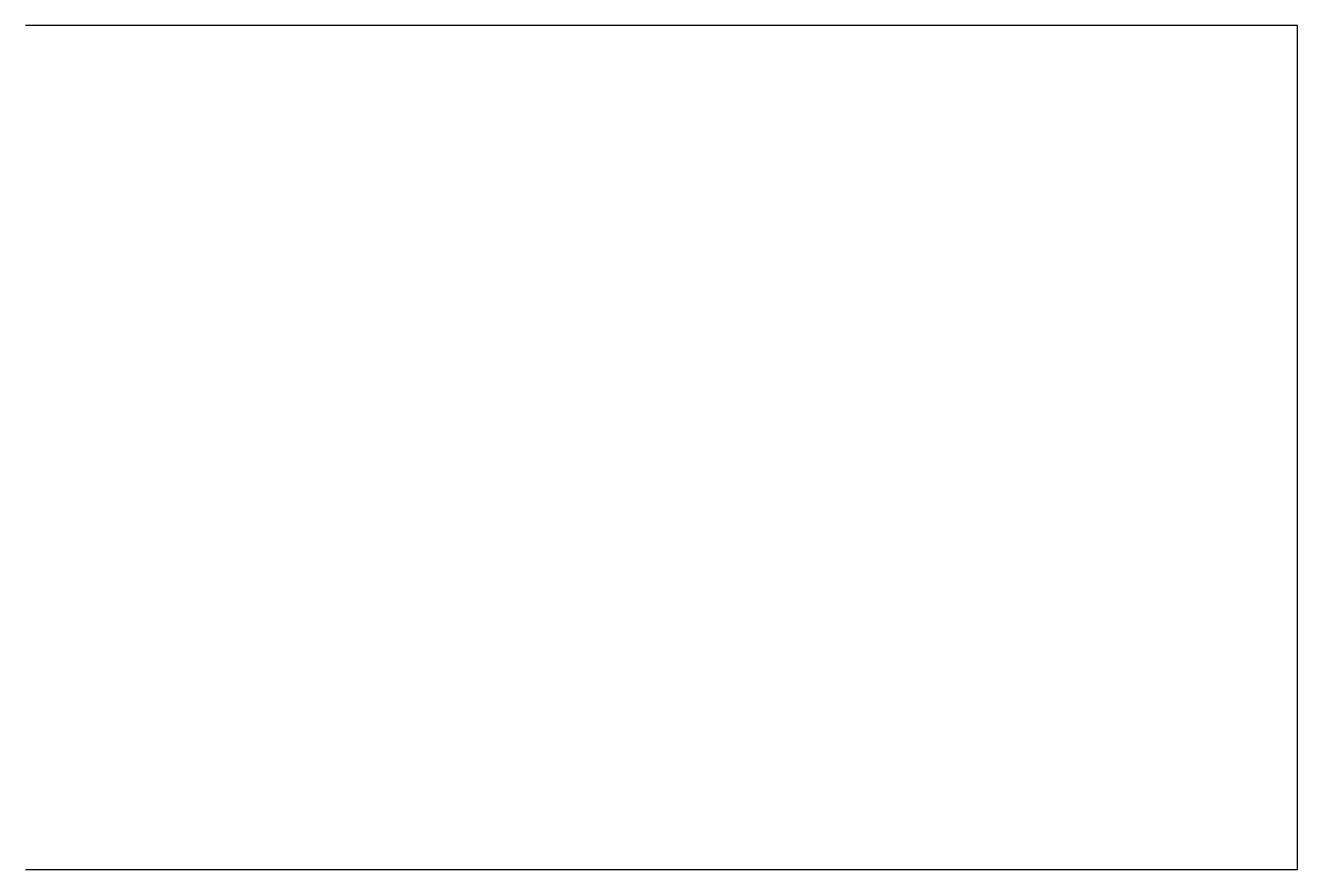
# Model space of a CAD drawing. Header units: millimetres. Extents: x 0 to 273, y 0 to 181.
import ezdxf

# ---------------------------------------------------------------- set-up
doc = ezdxf.new("R2010")
doc.units = ezdxf.units.MM
doc.layers.add('PRINT_TEST', color=7, linetype='Continuous')

msp = doc.modelspace()

# ---------------------------------------------------------------- linework, layer by layer
at = {"layer": 'PRINT_TEST'}
msp.add_lwpolyline([(0, 0), (273, 0), (273, 181), (0, 181)], dxfattribs=at)

doc.saveas('drawing.dxf')
